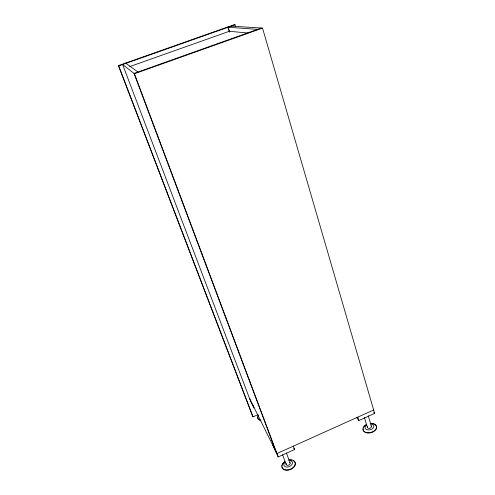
<?xml version="1.0" encoding="UTF-8"?>
<svg xmlns="http://www.w3.org/2000/svg" width="495" height="495" viewBox="0 0 495 495"><rect width="100%" height="100%" fill="white"/><g stroke="black" fill="none" stroke-linecap="round" stroke-linejoin="round"><path stroke-width="0.74" d="M373.651 409.984L276.922 453.531L249.48 398.252M272.813 445.259L278.19 456.928L294.556 449.547L293.331 446.144M356.722 417.656L358.856 420.54L374.647 413.418L262.517 28.11L231.32 26.117M235.49 26.284L235.038 24.806L234.055 24.75L118.398 65.618L252.165 415.014L253.044 416.839L258.124 414.606M261.422 28.036L134.021 73.415L275.981 451.644M252.735 404.805L253.923 407.936L250.656 401.346L122.636 64.529L134.436 73.736L262.517 28.11M118.398 65.618L118.738 65.909L235.038 24.806M129.678 66.615L229.389 31.278L247.667 33.01M257.697 29.366L228.133 27.244L229.513 31.668M227.013 27.237L227.96 27.305L229.476 32.181M125.773 63.014L126.157 63.286M125.971 63.354L137.944 72.016M373.75 412.286L374.647 413.418M293.82 448.185L294.556 449.547M118.738 65.909L253.044 416.839M134.436 73.736L278.19 456.928M282.546 454.738L286.215 464.626M286.457 453.049L290.095 462.936M357.811 417.112L358.856 420.54M364.388 417.44L367.377 427.414M368.249 415.738L371.423 426.443M371.003 425.842A2.079 1.361 -14.2 0 1 370.675 427.841L370.217 428.095A2.079 1.361 -14.2 0 1 367.977 428.125A2.079 1.361 -14.2 0 1 367.5 426.684M370.328 423.349A6.93 4.548 -14.1 0 1 375.99 429.01A6.93 4.548 -14.1 0 1 365.192 432.123A6.93 4.548 -14.1 0 1 366.368 424.487M372.673 423.695A6.93 4.554 -14.1 0 1 376.274 428.862A6.93 4.554 -14.1 0 1 368.398 433.026A6.93 4.554 -14.1 0 1 363.039 428.788M363.441 427.556A6.93 4.554 -14.1 0 1 365.038 425.663M365.471 425.335A6.93 4.554 -14.1 0 1 366.442 424.747M370.897 423.955A4.436 2.908 -14.2 0 1 373.18 427.903A4.436 2.908 -14.2 0 1 366.591 429.598A4.436 2.908 -14.2 0 1 366.628 425.057M289.532 462.41A2.116 1.417 -22.3 0 1 289.235 464.805L288.752 465.071A2.116 1.417 -22.3 0 1 286.593 465.053A2.116 1.417 -22.3 0 1 286.364 463.469M288.715 459.929A7.041 4.727 -22.3 0 1 294.915 465.22A7.041 4.727 -22.3 0 1 284.377 469.631A7.041 4.727 -22.3 0 1 284.848 461.55M293.089 460.499A7.041 4.727 -22.3 0 1 291.617 468.951A7.041 4.727 -22.3 0 1 281.903 466.81M282.045 465.504A7.041 4.727 -22.3 0 1 283.245 463.32M283.616 462.912A7.041 4.727 -22.3 0 1 284.941 461.804M289.971 460.034A7.041 4.727 -22.3 0 1 291.629 460.096M289.012 460.536A4.511 3.019 -22.3 0 1 292.186 464.106A4.511 3.019 -22.3 0 1 285.893 466.952A4.511 3.019 -22.3 0 1 284.928 462.386M260.766 420.162A6.28 3.75 -22 0 1 258.396 415.398M260.859 420.397A6.28 3.756 -22 0 1 257.92 416.722"/></g></svg>
